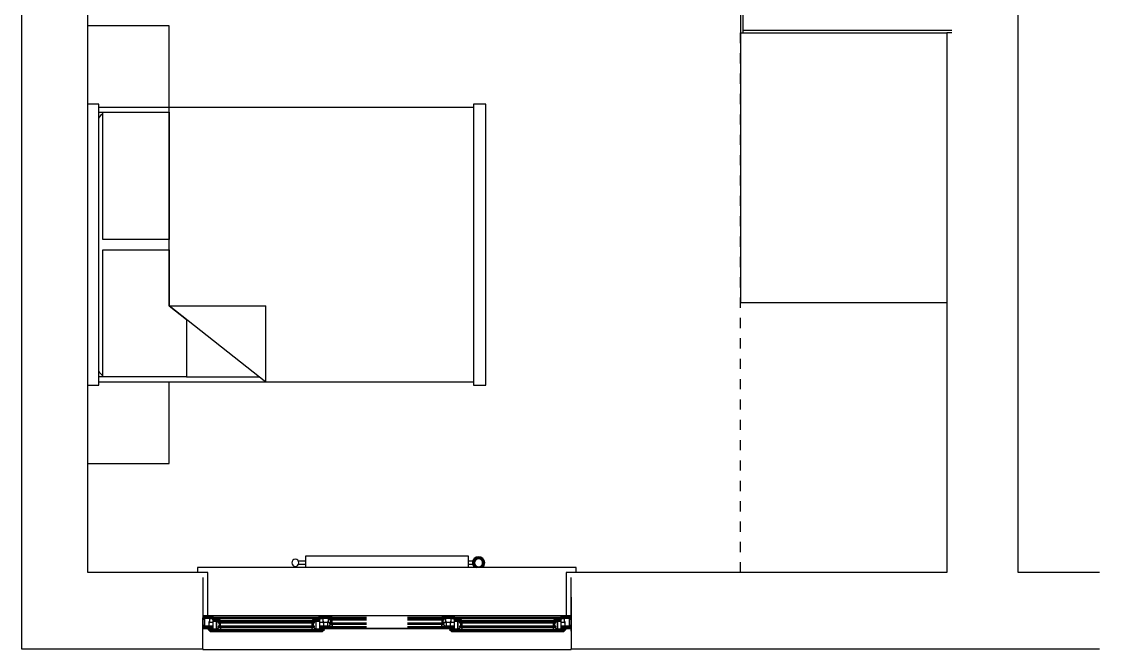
# Model space of a CAD drawing. Extents: x 16 to 12095, y 7 to 11460.
# Drawn here: x 6800 to 12095, y 57 to 3141 of the extents above; entities that cross this region are included whole.
import ezdxf

# ---------------------------------------------------------------- set-up
doc = ezdxf.new("R2010")
doc.units = 0
doc.linetypes.add('ELEVATION_SWINGS', pattern=[150, 100, -50])
doc.linetypes.add('SHORT_DASH', pattern=[100, 50, -50])
doc.layers.get('0').update_dxf_attribs({"linetype": 'CONTINUOUS'})
for name, color, linetype in [('A-DETL-2', 90, 'SHORT_DASH'), ('A-DETL-GENF', 92, 'CONTINUOUS'), ('A-FLOR', 192, 'CONTINUOUS'), ('A-GLAZ', 151, 'CONTINUOUS'), ('A-GLAZ-1', 151, 'ELEVATION_SWINGS'), ('A-WALL-1', 7, 'CONTINUOUS'), ('A-WALL-2', 7, 'CONTINUOUS'), ('A-WALL-FNSH-1', 7, 'CONTINUOUS'), ('I-FURN', 30, 'CONTINUOUS'), ('P-SANR-FIXT', 6, 'CONTINUOUS')]:
    doc.layers.add(name, color=color, linetype=linetype)

msp = doc.modelspace()

# ---------------------------------------------------------------- hatches: boundary and pattern name
at = {"layer": 'A-GLAZ'}
h = msp.add_hatch(color=256, dxfattribs=at)
h.paths.add_polyline_path([(7720.8, 154.6), (7724.2, 155.2), (7724.2, 157.9), (7725.9, 157.9), (7725.9, 159.9), (7717.3, 159.9), (7717.4, 157.9), (7720.8, 157.9), (7720.8, 155)])
h.paths.add_polyline_path([(8283.3, 154.6), (8283.3, 157.9), (8286.8, 157.9), (8286.8, 159.9), (8278.2, 159.3), (8278.2, 157.9), (8279.9, 157.9), (8279.9, 154.6)])
h = msp.add_hatch(color=256, dxfattribs=at)
h.paths.add_polyline_path([(8267.2, 206.9), (8268, 206.9), (8268, 208.9), (8266.5, 208.9), (8266.5, 210.4), (8262.8, 210.4), (8262.7, 208.9), (8259.2, 208.9), (8259.3, 206.9), (8267.1, 206.9)])
h.paths.add_polyline_path([(7737.6, 206.9), (7744.9, 206.9), (7744.9, 208.9), (7741.4, 208.9), (7741.4, 210.4), (7737.6, 210.4), (7737.6, 208.9), (7736.1, 208.5), (7736.1, 206.9), (7736.9, 206.9)])
h = msp.add_hatch(color=256, dxfattribs=at)
h.paths.add_polyline_path([(8225.2, 165.4), (8235.1, 165.4), (8235.1, 166.9), (8225.2, 166.9), (8225.2, 165.4)])
h.paths.add_polyline_path([(7769, 165.4), (7778.9, 165.4), (7778.9, 166.9), (7769, 166.9)])
h = msp.add_hatch(color=256, dxfattribs=at)
h.paths.add_polyline_path([(8225.2, 190.9), (8234.2, 190.9), (8234.2, 193.9), (8225.2, 193.9)])
h.paths.add_polyline_path([(7771.4, 190.9), (7778.9, 190.9), (7778.9, 193.9), (7769.9, 193.9), (7769.9, 190.9)])
h = msp.add_hatch(color=256, dxfattribs=at)
h.paths.add_polyline_path([(7771.4, 170.9), (7777.9, 171.4), (7777.9, 186.9), (7769.9, 186.9), (7769.9, 170.9)])
h.paths.add_polyline_path([(8234.2, 170.9), (8234.2, 186.9), (8226.2, 186.9), (8226.2, 170.9)])
h = msp.add_hatch(color=256, dxfattribs=at)
h.paths.add_polyline_path([(8322.1, 180.4), (8327.2, 180.4), (8327.2, 181.9), (8317.3, 181.9), (8317.3, 180.4), (8318, 180.4)])
h.paths.add_polyline_path([(8871.8, 180.4), (8872.5, 180.4), (8872.5, 181.9), (8862.6, 181.9), (8862.6, 180.4), (8864.1, 180.4)])
h = msp.add_hatch(color=256, dxfattribs=at)
h.paths.add_polyline_path([(8871.6, 185.9), (8871.6, 201.9), (8863.6, 201.9), (8863.6, 185.9)])
h.paths.add_polyline_path([(8322.1, 185.9), (8326.2, 185.9), (8326.2, 201.9), (8318.2, 201.9), (8318.2, 185.9)])
h = msp.add_hatch(color=256, dxfattribs=at)
h.paths.add_polyline_path([(8863.6, 205.9), (8871.3, 205.9), (8871.3, 208.9), (8869.8, 208.9), (8869.8, 210.4), (8866.1, 210.4), (8866, 208.9), (8862.6, 208.9), (8862.6, 205.9)])
h.paths.add_polyline_path([(8318.5, 205.9), (8327.2, 205.9), (8327.2, 208.9), (8323.7, 208.9), (8323.7, 210.4), (8320, 210.4), (8319.9, 208.9), (8318.5, 208.3), (8318.5, 208.3)])
h = msp.add_hatch(color=256, dxfattribs=at)
h.paths.add_polyline_path([(8909.8, 154.6), (8909.8, 157.9), (8911.6, 157.9), (8911.6, 159.9), (8903, 159.9), (8903, 157.9), (8906.4, 157.9), (8906.4, 154.6)])
h.paths.add_polyline_path([(9469, 154.6), (9469, 157.9), (9472.5, 157.9), (9472.4, 159.9), (9463.9, 159.3), (9463.9, 157.9), (9465.6, 157.9), (9465.6, 154.6)])
h = msp.add_hatch(color=256, dxfattribs=at)
h.paths.add_polyline_path([(9451.1, 206.9), (9453.6, 206.9), (9453.6, 208.9), (9452.1, 208.9), (9452.1, 210.4), (9448.4, 210.4), (9448.4, 208.9), (9444.9, 208.9), (9444.9, 206.9), (9450.9, 206.9)])
h.paths.add_polyline_path([(8927.9, 206.9), (8930.6, 206.9), (8930.5, 208.9), (8927, 208.9), (8926.6, 210.4), (8923.3, 210.4), (8923.3, 208.9), (8921.8, 208.9), (8921.8, 206.9), (8927.1, 206.9)])
h = msp.add_hatch(color=256, dxfattribs=at)
h.paths.add_polyline_path([(9410.9, 165.4), (9420.8, 165.4), (9420.8, 166.9), (9410.9, 166.9), (9410.9, 165.4)])
h.paths.add_polyline_path([(8954.6, 165.4), (8964.6, 165.4), (8964.6, 166.9), (8954.6, 166.9)])
h = msp.add_hatch(color=256, dxfattribs=at)
h.paths.add_polyline_path([(9410.9, 190.9), (9419.9, 190.9), (9419.9, 193.9), (9410.9, 193.9)])
h.paths.add_polyline_path([(8955.6, 190.9), (8964.6, 190.9), (8964.6, 193.9), (8955.6, 193.9)])
h = msp.add_hatch(color=256, dxfattribs=at)
h.paths.add_polyline_path([(9411.9, 170.9), (9419.9, 171.4), (9419.9, 186.9), (9411.9, 186.9), (9411.9, 171.4)])
h.paths.add_polyline_path([(8963.6, 170.9), (8963.6, 186.9), (8955.6, 186.9), (8955.6, 170.9)])

# ---------------------------------------------------------------- linework, layer by layer
msp.add_line((6799.9, 4374.9), (6799.9, 59.9))
at = {"layer": 'A-DETL-2'}
msp.add_line((10331.9, 434.9), (10331.9, 3085.4), dxfattribs=at)
at = {"layer": 'A-DETL-GENF'}
msp.add_line((8494.9, 161.9), (8694.9, 161.9), dxfattribs=at)
at = {"layer": 'A-FLOR'}
for p, q in [((10331.9, 3085.4), (10331.9, 1760.4)), ((10331.9, 1760.4), (11344.9, 1760.4))]:
    msp.add_line(p, q, dxfattribs=at)
at = {"layer": 'A-GLAZ'}
for p, q in [((9524.9, 459.9), (7664.9, 459.9)), ((7664.9, 459.9), (7664.9, 434.9)), ((7714.9, 434.9), (7689.9, 434.9)), ((7714.9, 221.9), (7714.9, 434.9)), ((9474.9, 434.9), (9474.9, 221.9)), ((9499.9, 434.9), (9474.9, 434.9)), ((9524.9, 434.9), (9524.9, 459.9)), ((7689.9, 409.9), (7689.9, 221.9)), ((9499.9, 221.9), (9499.9, 409.9)), ((7689.9, 312.9), (7689.9, 212.9)), ((9499.9, 312.9), (9499.9, 212.9)), ((7689.9, 221.9), (7714.9, 221.9)), ((9499.9, 221.9), (7689.9, 221.9)), ((7689.9, 219), (7697.7, 219)), ((7689.9, 214.9), (7697.7, 214.9)), ((7697.7, 213.8), (7690.2, 213.8)), ((7690.2, 213.8), (7690.2, 207.4)), ((7697.7, 219), (7697.7, 213.8)), ((7699.8, 211.6), (7699.8, 219.2)), ((7699.8, 219.2), (7727.9, 219.2)), ((7734.8, 221.9), (7714.9, 221.9)), ((7727.9, 219.2), (7727.9, 211.6)), ((7728.9, 211.6), (7728.9, 219.2)), ((7728.9, 219.2), (7734, 219.2)), ((7737.8, 215.4), (7733.7, 215.4)), ((7733.7, 215.4), (7733.7, 211.6)), ((7734, 219.2), (7737.8, 215.4)), ((7744.9, 211.7), (7734.8, 221.9)), ((7734.8, 221.9), (8269.4, 221.9)), ((7735.7, 210.4), (7735.7, 213.5)), ((7735.7, 213.5), (7740.5, 213.5)), ((7740.5, 213.5), (7741.4, 212.5)), ((7741.4, 212.5), (7741.4, 208.9)), ((8269.4, 221.9), (8259.3, 211.7)), ((8262.8, 212.5), (8263.7, 213.5)), ((8262.8, 208.9), (8262.8, 212.5)), ((8263.7, 213.5), (8268.5, 213.5)), ((8266.4, 215.4), (8270.2, 219.2)), ((8270.5, 215.4), (8266.4, 215.4)), ((8268.5, 213.5), (8268.5, 210.4)), ((8317, 221.9), (8269.4, 221.9)), ((8270.2, 219.2), (8275.3, 219.2)), ((8270.5, 211.6), (8270.5, 215.4)), ((8275.3, 219.2), (8275.3, 211.6)), ((8276.3, 211.6), (8276.3, 219.2)), ((8276.3, 219.2), (8310.2, 219.2)), ((8310.2, 219.2), (8310.2, 211.6)), ((8311.2, 211.6), (8311.2, 219.2)), ((8311.2, 219.2), (8316.3, 219.2)), ((8320.1, 215.4), (8316, 215.4)), ((8316, 215.4), (8316, 211.6)), ((8316.3, 219.2), (8320.1, 215.4)), ((8327.2, 211.7), (8317, 221.9)), ((8317, 221.9), (8494.9, 221.9)), ((8318, 210.4), (8318, 213.5)), ((8318, 213.5), (8322.8, 213.5)), ((8322.8, 213.5), (8323.7, 212.5)), ((8323.7, 212.5), (8323.7, 208.9)), ((8694.9, 221.9), (8872.7, 221.9)), ((8872.7, 221.9), (8862.6, 211.7)), ((8866.1, 212.5), (8867, 213.5)), ((8866.1, 208.9), (8866.1, 212.5)), ((8867, 213.5), (8871.8, 213.5)), ((8869.7, 215.4), (8873.5, 219.2)), ((8873.8, 215.4), (8869.7, 215.4)), ((8871.8, 213.5), (8871.8, 210.4)), ((8920.4, 221.9), (8872.7, 221.9)), ((8873.5, 219.2), (8878.6, 219.2)), ((8873.8, 211.6), (8873.8, 215.4)), ((8878.6, 219.2), (8878.6, 211.6)), ((8879.6, 211.6), (8879.6, 219.2)), ((8879.6, 219.2), (8913.5, 219.2)), ((8913.5, 219.2), (8913.5, 211.6)), ((8914.5, 211.6), (8914.5, 219.2)), ((8914.5, 219.2), (8919.6, 219.2)), ((8923.4, 215.4), (8919.3, 215.4)), ((8919.3, 215.4), (8919.3, 211.6)), ((8919.6, 219.2), (8923.4, 215.4)), ((8930.5, 211.7), (8920.4, 221.9)), ((8920.4, 221.9), (9455, 221.9)), ((8921.3, 210.4), (8921.3, 213.5)), ((8921.3, 213.5), (8926.1, 213.5)), ((8926.1, 213.5), (8927, 212.5)), ((8927, 212.5), (8927, 208.9)), ((9455, 221.9), (9444.9, 211.7)), ((9448.4, 212.5), (9449.3, 213.5)), ((9448.4, 208.9), (9448.4, 212.5)), ((9449.3, 213.5), (9454.1, 213.5)), ((9452, 215.4), (9455.8, 219.2)), ((9456.1, 215.4), (9452, 215.4)), ((9454.1, 213.5), (9454.1, 210.4)), ((9474.9, 221.9), (9455, 221.9)), ((9455.8, 219.2), (9460.9, 219.2)), ((9456.1, 211.6), (9456.1, 215.4)), ((9460.9, 219.2), (9460.9, 211.6)), ((9461.9, 211.6), (9461.9, 219.2)), ((9461.9, 219.2), (9490, 219.2)), ((9474.9, 221.9), (9499.9, 221.9)), ((9490, 219.2), (9490, 211.6)), ((9492.1, 213.8), (9492.1, 219)), ((9492.1, 219), (9499.9, 219)), ((9492.1, 214.9), (9499.9, 214.9)), ((9499.6, 213.8), (9492.1, 213.8)), ((9499.6, 207.4), (9499.6, 213.8)), ((9499.9, 146.9), (9499.9, 221.9)), ((7689.9, 205.4), (7697.7, 205.4)), ((7689.9, 176.1), (7697.7, 176.1)), ((7697.7, 162.6), (7689.9, 162.6)), ((7689.9, 159.9), (7724.9, 159.9)), ((7690.2, 207.4), (7692.3, 207.4)), ((7692.3, 174.4), (7690.2, 174.4)), ((7690.2, 174.4), (7690.2, 167.8)), ((7690.2, 167.8), (7697.7, 167.8)), ((7692.3, 207.4), (7692.3, 211.6)), ((7692.3, 211.6), (7697.7, 211.6)), ((7692.3, 210.1), (7697.8, 210.1)), ((7692.3, 170), (7692.3, 174.4)), ((7692.3, 174.1), (7697.7, 174.1)), ((7697.7, 170), (7692.3, 170)), ((7697.7, 211.6), (7697.7, 170)), ((7697.7, 167.8), (7697.7, 162.6)), ((7727.9, 211.6), (7699.8, 211.6)), ((7699.8, 171.4), (7699.8, 210.4)), ((7699.8, 210.4), (7722.9, 210.4)), ((7719.9, 171.4), (7699.8, 171.4)), ((7699.8, 162.6), (7699.8, 170.2)), ((7699.8, 170.2), (7715.4, 170.2)), ((7715.4, 162.6), (7699.8, 162.6)), ((7715.4, 170.2), (7715.4, 162.6)), ((7725.9, 159.9), (7717.3, 159.9)), ((7717.3, 159.9), (7717.3, 157.9)), ((7717.4, 163.9), (7717.4, 169.4)), ((7717.4, 169.4), (7719.4, 169.4)), ((7724.9, 163.9), (7717.4, 163.9)), ((7719.4, 169.4), (7719.4, 167.9)), ((7719.4, 167.9), (7724.4, 167.9)), ((7722.9, 192.3), (7719.9, 192.3)), ((7719.9, 192.3), (7719.9, 171.4)), ((7721.9, 170.4), (7721.9, 189.3)), ((7721.9, 189.3), (7724.9, 189.3)), ((7724.4, 170.4), (7721.9, 170.4)), ((7722.9, 210.4), (7722.9, 192.3)), ((7724.4, 167.9), (7724.4, 170.4)), ((7738.9, 170.4), (7724.4, 170.4)), ((7724.4, 167.9), (7738.9, 167.9)), ((7724.9, 189.3), (7724.9, 208.9)), ((7724.9, 208.9), (7737.6, 208.9)), ((7738.9, 189.3), (7724.9, 189.3)), ((7724.9, 159.9), (7724.9, 163.9)), ((7724.9, 163.9), (7738.9, 163.9)), ((7725.9, 157.9), (7725.9, 159.9)), ((7739, 159.9), (7725.9, 159.9)), ((7733.7, 211.6), (7728.9, 211.6)), ((7737.6, 210.4), (7735.7, 210.4)), ((7737.6, 208.9), (7736.1, 208.9)), ((7736.1, 208.9), (7736.1, 206.9)), ((7736.1, 206.9), (7744.9, 206.9)), ((7736.9, 206.9), (7736.9, 205.4)), ((7768.8, 206.9), (7736.9, 206.9)), ((7736.9, 205.4), (7738.9, 205.4)), ((7741.4, 210.4), (7737.6, 210.4)), ((7737.6, 210.4), (7737.6, 208.9)), ((7737.6, 208.9), (7737.6, 210.4)), ((7738.9, 205.4), (7738.9, 157.9)), ((7740.9, 196.6), (7740.9, 204.2)), ((7740.9, 204.2), (7761.9, 204.2)), ((7761.9, 196.6), (7740.9, 196.6)), ((7740.9, 156.4), (7740.9, 195.4)), ((7740.9, 195.4), (7756.4, 195.4)), ((7741.4, 208.9), (7741.4, 210.4)), ((7744.9, 208.9), (7741.4, 208.9)), ((7741.4, 208.9), (7744.9, 208.9)), ((7744.9, 208.9), (7744.9, 211.7)), ((8259.3, 211.7), (7744.9, 211.7)), ((7744.9, 206.9), (7744.9, 208.9)), ((8259.2, 208.9), (7744.9, 208.9)), ((8259.2, 208.9), (7744.9, 208.9)), ((7756.4, 195.4), (7756.4, 156.4)), ((7758.4, 152.9), (7758.4, 193.9)), ((7758.4, 193.9), (7778.9, 193.9)), ((7769, 165.4), (7758.4, 152.7)), ((7760.4, 152.7), (7769.7, 163.9)), ((7761.9, 204.2), (7761.9, 196.6)), ((7762.9, 196.6), (7762.9, 204.2)), ((7762.9, 204.2), (7768, 204.2)), ((7775.6, 196.6), (7762.9, 196.6)), ((8239.2, 190.9), (7764.9, 190.9)), ((7764.9, 190.9), (7764.9, 186.9)), ((7764.9, 186.9), (8239.2, 186.9)), ((8239.2, 170.9), (7764.9, 170.9)), ((7764.9, 170.9), (7764.9, 166.9)), ((7764.9, 166.9), (8239.2, 166.9)), ((7768, 204.2), (7775.6, 196.6)), ((7778.9, 196.7), (7768.8, 206.9)), ((8235.4, 206.9), (7768.8, 206.9)), ((7778.9, 166.9), (7769, 166.9)), ((7769, 166.9), (7769, 165.4)), ((7769, 165.4), (7778.9, 165.4)), ((7778.9, 165.4), (7769, 165.4)), ((7769.7, 163.9), (7777.4, 163.9)), ((7769.9, 193.9), (7769.9, 190.9)), ((7778.9, 193.9), (7769.9, 193.9)), ((7769.9, 190.9), (7778.9, 190.9)), ((7769.9, 186.9), (7769.9, 170.9)), ((7777.9, 186.9), (7769.9, 186.9)), ((7769.9, 170.9), (7777.9, 170.9)), ((7777.4, 163.9), (7777.4, 156.8)), ((7777.9, 170.9), (7777.9, 186.9)), ((7778.9, 193.9), (7778.9, 196.7)), ((8225.2, 196.7), (7778.9, 196.7)), ((7778.9, 190.9), (7778.9, 193.9)), ((8225.2, 193.9), (7778.9, 193.9)), ((7778.9, 193.9), (8225.2, 193.9)), ((7778.9, 165.4), (7778.9, 166.9)), ((7778.9, 165.4), (8225.2, 165.4)), ((7778.9, 155.3), (7778.9, 165.4)), ((8225.2, 165.4), (7778.9, 165.4)), ((8235.4, 206.9), (8225.2, 196.7)), ((8225.2, 196.7), (8225.2, 193.9)), ((8234.2, 193.9), (8225.2, 193.9)), ((8225.2, 193.9), (8225.2, 190.9)), ((8225.2, 193.9), (8245.7, 193.9)), ((8225.2, 190.9), (8234.2, 190.9)), ((8225.2, 166.9), (8225.2, 165.4)), ((8235.1, 166.9), (8225.2, 166.9)), ((8225.2, 165.4), (8235.1, 165.4)), ((8235.1, 165.4), (8225.2, 165.4)), ((8225.2, 165.4), (8225.2, 155.3)), ((8234.2, 186.9), (8226.2, 186.9)), ((8226.2, 186.9), (8226.2, 170.9)), ((8226.2, 170.9), (8234.2, 170.9)), ((8226.7, 156.8), (8226.7, 163.9)), ((8226.7, 163.9), (8234.4, 163.9)), ((8228.6, 196.6), (8236.2, 204.2)), ((8241.2, 196.6), (8228.6, 196.6)), ((8234.2, 190.9), (8234.2, 193.9)), ((8234.2, 170.9), (8234.2, 186.9)), ((8234.4, 163.9), (8243.7, 152.7)), ((8235.1, 165.4), (8235.1, 166.9)), ((8245.7, 152.7), (8235.1, 165.4)), ((8267.2, 206.9), (8235.4, 206.9)), ((8236.2, 204.2), (8241.2, 204.2)), ((8239.2, 186.9), (8239.2, 190.9)), ((8239.2, 166.9), (8239.2, 170.9)), ((8241.2, 204.2), (8241.2, 196.6)), ((8242.2, 196.6), (8242.2, 204.2)), ((8242.2, 204.2), (8263.2, 204.2)), ((8263.2, 196.6), (8242.2, 196.6)), ((8245.7, 193.9), (8245.7, 152.9)), ((8247.7, 156.4), (8247.7, 195.4)), ((8247.7, 195.4), (8263.2, 195.4)), ((8259.2, 208.9), (8259.2, 206.9)), ((8262.7, 208.9), (8259.2, 208.9)), ((8259.2, 206.9), (8268, 206.9)), ((8259.3, 211.7), (8259.3, 208.9)), ((8259.3, 208.9), (8262.8, 208.9)), ((8266.5, 210.4), (8262.7, 210.4)), ((8262.7, 210.4), (8262.7, 208.9)), ((8268.5, 211.7), (8262.8, 211.7)), ((8263.2, 204.2), (8263.2, 196.6)), ((8263.2, 195.4), (8263.2, 156.4)), ((8278.2, 159.9), (8265.1, 159.9)), ((8265.2, 157.9), (8265.2, 205.4)), ((8265.2, 205.4), (8267.2, 205.4)), ((8279.3, 189.3), (8265.2, 189.3)), ((8279.8, 170.4), (8265.2, 170.4)), ((8265.2, 167.9), (8279.8, 167.9)), ((8265.2, 163.9), (8279.3, 163.9)), ((8266.5, 208.9), (8266.5, 210.4)), ((8268.5, 210.4), (8266.5, 210.4)), ((8266.5, 210.4), (8266.5, 208.9)), ((8268, 208.9), (8266.5, 208.9)), ((8266.5, 208.9), (8279.3, 208.9)), ((8267.2, 205.4), (8267.2, 206.9)), ((8268, 206.9), (8268, 208.9)), ((8275.3, 211.7), (8270.5, 211.7)), ((8275.3, 211.6), (8270.5, 211.6)), ((8310.2, 211.7), (8276.3, 211.7)), ((8310.2, 211.6), (8276.3, 211.6)), ((8278.2, 159.9), (8278.2, 157.9)), ((8286.8, 159.9), (8278.2, 159.9)), ((8279.3, 208.9), (8279.3, 189.3)), ((8279.3, 189.3), (8282.3, 189.3)), ((8286.8, 163.9), (8279.3, 163.9)), ((8279.3, 163.9), (8279.3, 159.9)), ((8279.3, 159.9), (8307.2, 159.9)), ((8282.3, 170.4), (8279.8, 170.4)), ((8279.8, 170.4), (8279.8, 167.9)), ((8279.8, 167.9), (8284.8, 167.9)), ((8281.3, 192.3), (8281.3, 210.4)), ((8281.3, 210.4), (8305.2, 210.4)), ((8305.2, 208.9), (8281.3, 208.9)), ((8284.3, 192.3), (8281.3, 192.3)), ((8282.3, 189.3), (8282.3, 170.4)), ((8284.3, 171.4), (8284.3, 192.3)), ((8302.2, 189.3), (8284.3, 189.3)), ((8302.2, 171.4), (8284.3, 171.4)), ((8284.8, 167.9), (8284.8, 169.4)), ((8284.8, 169.4), (8286.8, 169.4)), ((8284.8, 167.9), (8286.8, 167.9)), ((8286.8, 169.4), (8286.8, 163.9)), ((8286.8, 157.9), (8286.8, 159.9)), ((8288.8, 162.6), (8288.8, 169.4)), ((8288.8, 169.4), (8297.7, 169.4)), ((8288.8, 167.9), (8297.7, 167.9)), ((8288.8, 163.9), (8297.7, 163.9)), ((8297.7, 162.6), (8288.8, 162.6)), ((8297.7, 169.4), (8297.7, 162.6)), ((8299.7, 163.9), (8299.7, 169.4)), ((8299.7, 169.4), (8301.7, 169.4)), ((8307.2, 163.9), (8299.7, 163.9)), ((8301.7, 168.4), (8300.1, 168.4)), ((8300.1, 168.4), (8300.1, 163.9)), ((8300.1, 163.9), (8307.2, 163.9)), ((8301.7, 169.4), (8301.7, 167.9)), ((8301.7, 165.9), (8301.7, 168.4)), ((8301.7, 167.9), (8306.7, 167.9)), ((8305.2, 165.9), (8301.7, 165.9)), ((8305.2, 192.3), (8302.2, 192.3)), ((8302.2, 192.3), (8302.2, 171.4)), ((8304.2, 170.6), (8304.2, 189.4)), ((8304.2, 189.4), (8307.2, 189.4)), ((8318.2, 189.3), (8304.2, 189.3)), ((8306.7, 170.6), (8304.2, 170.6)), ((8305.2, 210.4), (8305.2, 192.3)), ((8306.7, 167.7), (8305.2, 167.7)), ((8305.2, 167.7), (8305.2, 165.9)), ((8317.3, 180.4), (8306.7, 167.7)), ((8306.7, 167.9), (8306.7, 170.6)), ((8309, 170.4), (8306.7, 170.4)), ((8307.2, 189.4), (8307.2, 208.9)), ((8307.2, 208.9), (8319.9, 208.9)), ((8307.2, 163.9), (8307.2, 160.3)), ((8307.2, 159.9), (8307.2, 163.9)), ((8307.2, 160.3), (8313.2, 160.3)), ((8882.6, 159.9), (8307.2, 159.9)), ((8308.7, 167.7), (8318, 178.9)), ((8308.7, 161.8), (8308.7, 167.7)), ((8317.9, 167.7), (8308.7, 167.7)), ((8311.7, 161.8), (8308.7, 161.8)), ((8316, 211.7), (8311.2, 211.7)), ((8316, 211.6), (8311.2, 211.6)), ((8324.9, 171.8), (8311.7, 164.2)), ((8311.7, 164.2), (8311.7, 161.8)), ((8494.9, 205.9), (8313.2, 205.9)), ((8313.2, 205.9), (8313.2, 201.9)), ((8313.2, 201.9), (8494.9, 201.9)), ((8494.9, 185.9), (8313.2, 185.9)), ((8313.2, 185.9), (8313.2, 181.9)), ((8313.2, 181.9), (8494.9, 181.9)), ((8313.2, 163.3), (8325.3, 170.3)), ((8313.2, 160.3), (8313.2, 163.3)), ((8494.9, 163.3), (8313.2, 163.3)), ((8313.2, 160.3), (8876.6, 160.3)), ((8327.2, 181.9), (8317.3, 181.9)), ((8317.3, 181.9), (8317.3, 180.4)), ((8317.3, 180.4), (8327.2, 180.4)), ((8327.2, 180.4), (8317.3, 180.4)), ((8323.7, 211.7), (8318, 211.7)), ((8319.9, 210.4), (8318, 210.4)), ((8318, 178.9), (8325.7, 178.9)), ((8318.2, 201.9), (8318.2, 185.9)), ((8326.2, 201.9), (8318.2, 201.9)), ((8318.2, 185.9), (8326.2, 185.9)), ((8320, 208.9), (8318.5, 208.9)), ((8318.5, 208.9), (8318.5, 205.9)), ((8318.5, 205.9), (8327.2, 205.9)), ((8319.9, 208.9), (8319.9, 210.4)), ((8323.7, 210.4), (8320, 210.4)), ((8320, 210.4), (8320, 208.9)), ((8323.7, 208.9), (8323.7, 210.4)), ((8327.2, 208.9), (8323.7, 208.9)), ((8323.7, 208.9), (8327.2, 208.9)), ((8325.7, 171.8), (8324.9, 171.8)), ((8324.9, 171.8), (8325.7, 171.8)), ((8325.3, 170.3), (8327.2, 170.3)), ((8325.7, 178.9), (8325.7, 171.8)), ((8326.2, 185.9), (8326.2, 201.9)), ((8327.2, 208.9), (8327.2, 211.7)), ((8494.9, 211.7), (8327.2, 211.7)), ((8327.2, 205.9), (8327.2, 208.9)), ((8494.9, 208.9), (8327.2, 208.9)), ((8494.9, 208.9), (8327.2, 208.9)), ((8327.2, 180.4), (8327.2, 181.9)), ((8327.2, 180.4), (8494.9, 180.4)), ((8327.2, 170.3), (8327.2, 180.4)), ((8494.9, 180.4), (8327.2, 180.4)), ((8327.2, 170.3), (8494.9, 170.3)), ((8862.6, 211.7), (8694.9, 211.7)), ((8862.6, 208.9), (8694.9, 208.9)), ((8862.6, 208.9), (8694.9, 208.9)), ((8876.6, 205.9), (8694.9, 205.9)), ((8694.9, 201.9), (8876.6, 201.9)), ((8876.6, 185.9), (8694.9, 185.9)), ((8694.9, 181.9), (8876.6, 181.9)), ((8694.9, 180.4), (8862.6, 180.4)), ((8862.6, 180.4), (8694.9, 180.4)), ((8694.9, 170.3), (8862.6, 170.3)), ((8876.6, 163.3), (8694.9, 163.3)), ((8862.6, 211.7), (8862.6, 208.9)), ((8862.6, 208.9), (8862.6, 205.9)), ((8866, 208.9), (8862.6, 208.9)), ((8862.6, 208.9), (8866.1, 208.9)), ((8862.6, 205.9), (8871.3, 205.9)), ((8862.6, 181.9), (8862.6, 180.4)), ((8872.5, 181.9), (8862.6, 181.9)), ((8862.6, 180.4), (8872.5, 180.4)), ((8872.5, 180.4), (8862.6, 180.4)), ((8862.6, 180.4), (8862.6, 170.3)), ((8862.6, 170.3), (8864.5, 170.3)), ((8871.6, 201.9), (8863.6, 201.9)), ((8863.6, 201.9), (8863.6, 185.9)), ((8863.6, 185.9), (8871.6, 185.9)), ((8864.1, 171.8), (8864.1, 178.9)), ((8864.1, 178.9), (8871.8, 178.9)), ((8864.9, 171.8), (8864.1, 171.8)), ((8864.1, 171.8), (8864.9, 171.8)), ((8864.5, 170.3), (8876.6, 163.3)), ((8878.1, 164.2), (8864.9, 171.8)), ((8869.8, 210.4), (8866, 210.4)), ((8866, 210.4), (8866, 208.9)), ((8871.8, 211.7), (8866.1, 211.7)), ((8869.8, 208.9), (8869.8, 210.4)), ((8871.8, 210.4), (8869.8, 210.4)), ((8869.8, 210.4), (8869.8, 208.9)), ((8871.3, 208.9), (8869.8, 208.9)), ((8869.8, 208.9), (8882.6, 208.9)), ((8871.3, 205.9), (8871.3, 208.9)), ((8871.6, 185.9), (8871.6, 201.9)), ((8882.6, 189.3), (8871.6, 189.3)), ((8871.8, 178.9), (8881.1, 167.7)), ((8881.1, 167.7), (8871.9, 167.7)), ((8872.5, 180.4), (8872.5, 181.9)), ((8883.1, 167.7), (8872.5, 180.4)), ((8878.6, 211.7), (8873.8, 211.7)), ((8878.6, 211.6), (8873.8, 211.6)), ((8876.6, 201.9), (8876.6, 205.9)), ((8876.6, 181.9), (8876.6, 185.9)), ((8876.6, 163.3), (8876.6, 160.3)), ((8876.6, 160.3), (8882.6, 160.3)), ((8878.1, 161.8), (8878.1, 164.2)), ((8881.1, 161.8), (8878.1, 161.8)), ((8913.5, 211.7), (8879.6, 211.7)), ((8913.5, 211.6), (8879.6, 211.6)), ((8883.1, 170.4), (8880.8, 170.4)), ((8881.1, 167.7), (8881.1, 161.8)), ((8882.6, 208.9), (8882.6, 189.3)), ((8882.6, 189.3), (8885.6, 189.3)), ((8882.6, 160.3), (8882.6, 163.9)), ((8882.6, 163.9), (8889.7, 163.9)), ((8890.1, 163.9), (8882.6, 163.9)), ((8882.6, 163.9), (8882.6, 159.9)), ((8882.6, 159.9), (8910.5, 159.9)), ((8885.6, 170.4), (8883.1, 170.4)), ((8883.1, 170.4), (8883.1, 167.9)), ((8883.1, 167.9), (8888.1, 167.9)), ((8884.6, 167.7), (8883.1, 167.7)), ((8884.6, 192.3), (8884.6, 210.4)), ((8884.6, 210.4), (8908.5, 210.4)), ((8908.5, 208.9), (8884.6, 208.9)), ((8887.6, 192.3), (8884.6, 192.3)), ((8884.6, 165.9), (8884.6, 167.7)), ((8888.1, 165.9), (8884.6, 165.9)), ((8885.6, 189.3), (8885.6, 170.4)), ((8887.6, 171.4), (8887.6, 192.3)), ((8905.5, 189.3), (8887.6, 189.3)), ((8905.5, 171.4), (8887.6, 171.4)), ((8888.1, 167.9), (8888.1, 169.4)), ((8888.1, 169.4), (8890.1, 169.4)), ((8889.7, 168.4), (8888.1, 168.4)), ((8888.1, 168.4), (8888.1, 165.9)), ((8889.7, 163.9), (8889.7, 168.4)), ((8890.1, 169.4), (8890.1, 163.9)), ((8892.1, 162.6), (8892.1, 169.4)), ((8892.1, 169.4), (8901, 169.4)), ((8892.1, 167.9), (8901, 167.9)), ((8892.1, 163.9), (8901, 163.9)), ((8901, 162.6), (8892.1, 162.6)), ((8901, 169.4), (8901, 162.6)), ((8903, 163.9), (8903, 169.4)), ((8903, 169.4), (8905, 169.4)), ((8903, 167.9), (8905, 167.9)), ((8910.5, 163.9), (8903, 163.9)), ((8911.6, 159.9), (8903, 159.9)), ((8903, 159.9), (8903, 157.9)), ((8905, 169.4), (8905, 167.9)), ((8905, 167.9), (8910, 167.9)), ((8908.5, 192.3), (8905.5, 192.3)), ((8905.5, 192.3), (8905.5, 171.4)), ((8907.5, 170.6), (8907.5, 189.4)), ((8907.5, 189.4), (8910.5, 189.4)), ((8924.6, 189.3), (8907.5, 189.3)), ((8910, 170.6), (8907.5, 170.6)), ((8908.5, 210.4), (8908.5, 192.3)), ((8910, 167.9), (8910, 170.6)), ((8924.6, 170.4), (8910, 170.4)), ((8910, 167.9), (8924.6, 167.9)), ((8910.5, 189.4), (8910.5, 208.9)), ((8910.5, 208.9), (8923.3, 208.9)), ((8910.5, 159.9), (8910.5, 163.9)), ((8910.5, 163.9), (8924.6, 163.9)), ((8911.6, 157.9), (8911.6, 159.9)), ((8924.7, 159.9), (8911.6, 159.9)), ((8919.3, 211.7), (8914.5, 211.7)), ((8919.3, 211.6), (8914.5, 211.6)), ((8927, 211.7), (8921.3, 211.7)), ((8923.3, 210.4), (8921.3, 210.4)), ((8923.3, 208.9), (8921.8, 208.9)), ((8921.8, 208.9), (8921.8, 206.9)), ((8921.8, 206.9), (8930.6, 206.9)), ((8922.6, 206.9), (8922.6, 205.4)), ((8954.4, 206.9), (8922.6, 206.9)), ((8922.6, 205.4), (8924.6, 205.4)), ((8923.3, 208.9), (8923.3, 210.4)), ((8927.1, 210.4), (8923.3, 210.4)), ((8923.3, 210.4), (8923.3, 208.9)), ((8924.6, 205.4), (8924.6, 157.9)), ((8926.6, 196.6), (8926.6, 204.2)), ((8926.6, 204.2), (8947.6, 204.2)), ((8947.6, 196.6), (8926.6, 196.6)), ((8926.6, 156.4), (8926.6, 195.4)), ((8926.6, 195.4), (8942.1, 195.4)), ((8927, 208.9), (8930.5, 208.9)), ((8927.1, 208.9), (8927.1, 210.4)), ((8930.6, 208.9), (8927.1, 208.9)), ((8930.5, 208.9), (8930.5, 211.7)), ((9444.9, 211.7), (8930.5, 211.7)), ((9444.9, 208.9), (8930.6, 208.9)), ((8930.6, 206.9), (8930.6, 208.9)), ((9444.9, 208.9), (8930.6, 208.9)), ((8942.1, 195.4), (8942.1, 156.4)), ((8944.1, 152.9), (8944.1, 193.9)), ((8944.1, 193.9), (8964.6, 193.9)), ((8954.6, 165.4), (8944.1, 152.7)), ((8946.1, 152.7), (8955.3, 163.9)), ((8947.6, 204.2), (8947.6, 196.6)), ((8948.6, 196.6), (8948.6, 204.2)), ((8948.6, 204.2), (8953.6, 204.2)), ((8961.2, 196.6), (8948.6, 196.6)), ((9424.9, 190.9), (8950.6, 190.9)), ((8950.6, 190.9), (8950.6, 186.9)), ((8950.6, 186.9), (9424.9, 186.9)), ((9424.9, 170.9), (8950.6, 170.9)), ((8950.6, 170.9), (8950.6, 166.9)), ((8950.6, 166.9), (9424.9, 166.9)), ((8953.6, 204.2), (8961.2, 196.6)), ((8964.6, 196.7), (8954.4, 206.9)), ((9421, 206.9), (8954.4, 206.9)), ((8964.6, 166.9), (8954.6, 166.9)), ((8954.6, 166.9), (8954.6, 165.4)), ((8954.6, 165.4), (8964.6, 165.4)), ((8964.6, 165.4), (8954.6, 165.4)), ((8955.3, 163.9), (8963.1, 163.9)), ((8955.6, 193.9), (8955.6, 190.9)), ((8964.6, 193.9), (8955.6, 193.9)), ((8955.6, 190.9), (8964.6, 190.9)), ((8955.6, 186.9), (8955.6, 170.9)), ((8963.6, 186.9), (8955.6, 186.9)), ((8955.6, 170.9), (8963.6, 170.9)), ((8963.1, 163.9), (8963.1, 156.8)), ((8963.6, 170.9), (8963.6, 186.9)), ((8964.6, 193.9), (8964.6, 196.7)), ((9410.9, 196.7), (8964.6, 196.7)), ((8964.6, 190.9), (8964.6, 193.9)), ((9410.9, 193.9), (8964.6, 193.9)), ((8964.6, 193.9), (9410.9, 193.9)), ((8964.6, 165.4), (8964.6, 166.9)), ((8964.6, 165.4), (9410.9, 165.4)), ((8964.6, 155.3), (8964.6, 165.4)), ((9410.9, 165.4), (8964.6, 165.4)), ((9421, 206.9), (9410.9, 196.7)), ((9410.9, 196.7), (9410.9, 193.9)), ((9419.9, 193.9), (9410.9, 193.9)), ((9410.9, 193.9), (9410.9, 190.9)), ((9410.9, 193.9), (9431.4, 193.9)), ((9410.9, 190.9), (9419.9, 190.9)), ((9410.9, 166.9), (9410.9, 165.4)), ((9420.8, 166.9), (9410.9, 166.9)), ((9410.9, 165.4), (9420.8, 165.4)), ((9420.8, 165.4), (9410.9, 165.4)), ((9410.9, 165.4), (9410.9, 155.3)), ((9419.9, 186.9), (9411.9, 186.9)), ((9411.9, 186.9), (9411.9, 170.9)), ((9411.9, 170.9), (9419.9, 170.9)), ((9412.4, 156.8), (9412.4, 163.9)), ((9412.4, 163.9), (9420.1, 163.9)), ((9414.2, 196.6), (9421.8, 204.2)), ((9426.9, 196.6), (9414.2, 196.6)), ((9419.9, 190.9), (9419.9, 193.9)), ((9419.9, 170.9), (9419.9, 186.9)), ((9420.1, 163.9), (9429.4, 152.7)), ((9420.8, 165.4), (9420.8, 166.9)), ((9431.4, 152.7), (9420.8, 165.4)), ((9452.9, 206.9), (9421, 206.9)), ((9421.8, 204.2), (9426.9, 204.2)), ((9424.9, 186.9), (9424.9, 190.9)), ((9424.9, 166.9), (9424.9, 170.9)), ((9426.9, 204.2), (9426.9, 196.6)), ((9427.9, 196.6), (9427.9, 204.2)), ((9427.9, 204.2), (9448.9, 204.2)), ((9448.9, 196.6), (9427.9, 196.6)), ((9431.4, 193.9), (9431.4, 152.9)), ((9433.4, 156.4), (9433.4, 195.4)), ((9433.4, 195.4), (9448.9, 195.4)), ((9444.9, 211.7), (9444.9, 208.9)), ((9444.9, 208.9), (9448.4, 208.9)), ((9444.9, 208.9), (9444.9, 206.9)), ((9448.4, 208.9), (9444.9, 208.9)), ((9444.9, 206.9), (9453.6, 206.9)), ((9452.1, 210.4), (9448.4, 210.4)), ((9448.4, 210.4), (9448.4, 208.9)), ((9448.9, 204.2), (9448.9, 196.6)), ((9448.9, 195.4), (9448.9, 156.4)), ((9450.9, 157.9), (9450.9, 205.4)), ((9450.9, 205.4), (9452.9, 205.4)), ((9464.9, 189.3), (9451.1, 189.3)), ((9465.4, 170.4), (9451.1, 170.4)), ((9451.1, 167.9), (9465.4, 167.9)), ((9451.1, 163.9), (9464.9, 163.9)), ((9463.9, 159.9), (9451.1, 159.9)), ((9454.1, 210.4), (9452.1, 210.4)), ((9452.1, 210.4), (9452.1, 208.9)), ((9452.1, 208.9), (9452.1, 210.4)), ((9452.1, 208.9), (9464.9, 208.9)), ((9453.6, 208.9), (9452.1, 208.9)), ((9452.9, 205.4), (9452.9, 206.9)), ((9453.6, 206.9), (9453.6, 208.9)), ((9460.9, 211.6), (9456.1, 211.6)), ((9490, 211.6), (9461.9, 211.6)), ((9463.9, 159.9), (9463.9, 157.9)), ((9472.5, 159.9), (9463.9, 159.9)), ((9464.9, 208.9), (9464.9, 189.3)), ((9464.9, 189.3), (9467.9, 189.3)), ((9472.4, 163.9), (9464.9, 163.9)), ((9464.9, 163.9), (9464.9, 159.9)), ((9464.9, 159.9), (9499.9, 159.9)), ((9467.9, 170.4), (9465.4, 170.4)), ((9465.4, 170.4), (9465.4, 167.9)), ((9465.4, 167.9), (9470.4, 167.9)), ((9466.9, 192.3), (9466.9, 210.4)), ((9466.9, 210.4), (9490, 210.4)), ((9469.9, 192.3), (9466.9, 192.3)), ((9467.9, 189.3), (9467.9, 170.4)), ((9469.9, 171.4), (9469.9, 192.3)), ((9490, 171.4), (9469.9, 171.4)), ((9470.4, 167.9), (9470.4, 169.4)), ((9470.4, 169.4), (9472.4, 169.4)), ((9472.4, 169.4), (9472.4, 163.9)), ((9472.5, 157.9), (9472.5, 159.9)), ((9474.4, 162.6), (9474.4, 170.2)), ((9474.4, 170.2), (9490, 170.2)), ((9490, 162.6), (9474.4, 162.6)), ((9490, 210.4), (9490, 171.4)), ((9490, 170.2), (9490, 162.6)), ((9492, 210.1), (9497.5, 210.1)), ((9492.1, 170), (9492.1, 211.6)), ((9492.1, 211.6), (9497.5, 211.6)), ((9492.1, 205.4), (9499.9, 205.4)), ((9492.1, 176.1), (9499.9, 176.1)), ((9492.1, 174.1), (9497.5, 174.1)), ((9497.5, 170), (9492.1, 170)), ((9492.1, 162.6), (9492.1, 167.8)), ((9492.1, 167.8), (9499.6, 167.8)), ((9499.9, 162.6), (9492.1, 162.6)), ((9497.5, 211.6), (9497.5, 207.4)), ((9497.5, 207.4), (9499.6, 207.4)), ((9499.6, 174.4), (9497.5, 174.4)), ((9497.5, 174.4), (9497.5, 170)), ((9499.6, 167.8), (9499.6, 174.4)), ((7689.9, 59.6), (7689.9, 109.9)), ((7720.8, 157.9), (7716.9, 157.9)), ((7716.9, 157.9), (7716.9, 155)), ((7716.9, 155), (7727, 144.9)), ((7717.3, 157.9), (7720.8, 157.9)), ((7720.8, 157.9), (7720.8, 154.6)), ((7720.8, 154.6), (7720.8, 157.9)), ((7720.8, 154.6), (7724.2, 154.6)), ((7727.8, 147.6), (7720.8, 154.6)), ((7724.2, 154.6), (7724.2, 157.9)), ((7724.2, 157.9), (7725.9, 157.9)), ((7738.9, 157.9), (7724.2, 157.9)), ((7724.2, 157.9), (7724.2, 155.2)), ((7724.2, 155.2), (7732.9, 155.2)), ((7724.2, 154.6), (7733, 154.6)), ((7727, 144.9), (7758.9, 144.9)), ((7732.9, 147.6), (7727.8, 147.6)), ((7732.9, 155.2), (7732.9, 147.6)), ((7733.9, 147.6), (7733.9, 155.2)), ((7733.9, 155.2), (7749.4, 155.2)), ((7749.4, 147.6), (7733.9, 147.6)), ((7756.4, 156.4), (7740.9, 156.4)), ((7749.4, 155.2), (7749.4, 147.6)), ((7751.4, 148.9), (7751.4, 154.4)), ((7751.4, 154.4), (7753.4, 154.4)), ((7758.9, 148.9), (7751.4, 148.9)), ((7753.4, 153.4), (7751.8, 153.4)), ((7751.8, 153.4), (7751.8, 148.9)), ((7751.8, 148.9), (7758.9, 148.9)), ((7753.4, 154.4), (7753.4, 152.9)), ((7753.4, 150.9), (7753.4, 153.4)), ((7753.4, 152.9), (7758.4, 152.9)), ((7756.9, 150.9), (7753.4, 150.9)), ((7758.4, 152.7), (7756.9, 152.7)), ((7756.9, 152.7), (7756.9, 150.9)), ((7758.9, 144.9), (7758.9, 148.9)), ((7758.9, 148.9), (7758.9, 145.3)), ((7758.9, 145.3), (7764.9, 145.3)), ((7758.9, 144.9), (8245.2, 144.9)), ((7760.4, 146.8), (7760.4, 152.7)), ((7769.6, 152.7), (7760.4, 152.7)), ((7763.4, 146.8), (7760.4, 146.8)), ((7776.5, 156.8), (7763.4, 149.2)), ((7763.4, 149.2), (7763.4, 146.8)), ((7764.9, 148.3), (7776.9, 155.3)), ((7764.9, 145.3), (7764.9, 148.3)), ((8239.2, 148.3), (7764.9, 148.3)), ((7764.9, 145.3), (8239.2, 145.3)), ((7777.4, 156.8), (7776.5, 156.8)), ((7776.5, 156.8), (7777.4, 156.8)), ((7776.9, 155.3), (7778.9, 155.3)), ((7778.9, 155.3), (8225.2, 155.3)), ((8225.2, 155.3), (8227.2, 155.3)), ((8227.6, 156.8), (8226.7, 156.8)), ((8226.7, 156.8), (8227.6, 156.8)), ((8227.2, 155.3), (8239.2, 148.3)), ((8240.7, 149.2), (8227.6, 156.8)), ((8243.7, 152.7), (8234.6, 152.7)), ((8239.2, 148.3), (8239.2, 145.3)), ((8239.2, 145.3), (8245.2, 145.3)), ((8240.7, 146.8), (8240.7, 149.2)), ((8243.7, 146.8), (8240.7, 146.8)), ((8243.7, 152.7), (8243.7, 146.8)), ((8252.7, 148.9), (8245.2, 148.9)), ((8245.2, 148.9), (8245.2, 144.9)), ((8245.2, 145.3), (8245.2, 148.9)), ((8245.2, 148.9), (8252.3, 148.9)), ((8245.2, 144.9), (8277.1, 144.9)), ((8245.7, 152.9), (8250.7, 152.9)), ((8247.2, 152.7), (8245.7, 152.7)), ((8247.2, 150.9), (8247.2, 152.7)), ((8250.7, 150.9), (8247.2, 150.9)), ((8263.2, 156.4), (8247.7, 156.4)), ((8250.7, 152.9), (8250.7, 154.4)), ((8250.7, 154.4), (8252.7, 154.4)), ((8252.3, 153.4), (8250.7, 153.4)), ((8250.7, 153.4), (8250.7, 150.9)), ((8252.3, 148.9), (8252.3, 153.4)), ((8252.7, 154.4), (8252.7, 148.9)), ((8254.7, 147.6), (8254.7, 155.2)), ((8254.7, 155.2), (8270.2, 155.2)), ((8270.2, 147.6), (8254.7, 147.6)), ((8279.9, 157.9), (8265.2, 157.9)), ((8270.2, 155.2), (8270.2, 147.6)), ((8271.2, 147.6), (8271.2, 155.2)), ((8271.2, 155.2), (8279.9, 155.2)), ((8271.2, 154.6), (8279.9, 154.6)), ((8276.3, 147.6), (8271.2, 147.6)), ((8283.3, 154.6), (8276.3, 147.6)), ((8277.1, 144.9), (8287.2, 155)), ((8278.2, 157.9), (8279.9, 157.9)), ((8279.9, 157.9), (8279.9, 154.6)), ((8279.9, 155.2), (8279.9, 157.9)), ((8279.9, 154.6), (8283.3, 154.6)), ((8283.3, 154.6), (8283.3, 157.9)), ((8283.3, 157.9), (8286.8, 157.9)), ((8287.2, 157.9), (8283.3, 157.9)), ((8283.3, 157.9), (8283.3, 154.6)), ((8287.2, 155), (8287.2, 157.9)), ((8906.4, 157.9), (8902.6, 157.9)), ((8902.6, 157.9), (8902.6, 155)), ((8902.6, 155), (8912.7, 144.9)), ((8903, 157.9), (8906.4, 157.9)), ((8906.4, 157.9), (8906.4, 154.6)), ((8906.4, 154.6), (8906.4, 157.9)), ((8906.4, 154.6), (8909.8, 154.6)), ((8913.5, 147.6), (8906.4, 154.6)), ((8909.8, 154.6), (8909.8, 157.9)), ((8909.8, 157.9), (8911.6, 157.9)), ((8924.6, 157.9), (8909.8, 157.9)), ((8909.8, 157.9), (8909.8, 155.2)), ((8909.8, 155.2), (8918.6, 155.2)), ((8909.8, 154.6), (8918.6, 154.6)), ((8912.7, 144.9), (8944.6, 144.9)), ((8918.6, 147.6), (8913.5, 147.6)), ((8918.6, 155.2), (8918.6, 147.6)), ((8919.6, 147.6), (8919.6, 155.2)), ((8919.6, 155.2), (8935.1, 155.2)), ((8935.1, 147.6), (8919.6, 147.6)), ((8942.1, 156.4), (8926.6, 156.4)), ((8935.1, 155.2), (8935.1, 147.6)), ((8937.1, 148.9), (8937.1, 154.4)), ((8937.1, 154.4), (8939.1, 154.4)), ((8944.6, 148.9), (8937.1, 148.9)), ((8939.1, 153.4), (8937.5, 153.4)), ((8937.5, 153.4), (8937.5, 148.9)), ((8937.5, 148.9), (8944.6, 148.9)), ((8939.1, 154.4), (8939.1, 152.9)), ((8939.1, 150.9), (8939.1, 153.4)), ((8939.1, 152.9), (8944.1, 152.9)), ((8942.6, 150.9), (8939.1, 150.9)), ((8944.1, 152.7), (8942.6, 152.7)), ((8942.6, 152.7), (8942.6, 150.9)), ((8944.6, 144.9), (8944.6, 148.9)), ((8944.6, 148.9), (8944.6, 145.3)), ((8944.6, 145.3), (8950.6, 145.3)), ((8944.6, 144.9), (9430.9, 144.9)), ((8946.1, 146.8), (8946.1, 152.7)), ((8955.2, 152.7), (8946.1, 152.7)), ((8949.1, 146.8), (8946.1, 146.8)), ((8962.2, 156.8), (8949.1, 149.2)), ((8949.1, 149.2), (8949.1, 146.8)), ((8950.6, 148.3), (8962.6, 155.3)), ((8950.6, 145.3), (8950.6, 148.3)), ((9424.9, 148.3), (8950.6, 148.3)), ((8950.6, 145.3), (9424.9, 145.3)), ((8963.1, 156.8), (8962.2, 156.8)), ((8962.2, 156.8), (8963.1, 156.8)), ((8962.6, 155.3), (8964.6, 155.3)), ((8964.6, 155.3), (9410.9, 155.3)), ((9410.9, 155.3), (9412.9, 155.3)), ((9413.3, 156.8), (9412.4, 156.8)), ((9412.4, 156.8), (9413.3, 156.8)), ((9412.9, 155.3), (9424.9, 148.3)), ((9426.4, 149.2), (9413.3, 156.8)), ((9429.4, 152.7), (9420.2, 152.7)), ((9424.9, 148.3), (9424.9, 145.3)), ((9424.9, 145.3), (9430.9, 145.3)), ((9426.4, 146.8), (9426.4, 149.2)), ((9429.4, 146.8), (9426.4, 146.8)), ((9429.4, 152.7), (9429.4, 146.8)), ((9438.4, 148.9), (9430.9, 148.9)), ((9430.9, 148.9), (9430.9, 144.9)), ((9430.9, 145.3), (9430.9, 148.9)), ((9430.9, 148.9), (9438, 148.9)), ((9430.9, 144.9), (9462.8, 144.9)), ((9431.4, 152.9), (9436.4, 152.9)), ((9432.9, 152.7), (9431.4, 152.7)), ((9432.9, 150.9), (9432.9, 152.7)), ((9436.4, 150.9), (9432.9, 150.9)), ((9448.9, 156.4), (9433.4, 156.4)), ((9436.4, 152.9), (9436.4, 154.4)), ((9436.4, 154.4), (9438.4, 154.4)), ((9438, 153.4), (9436.4, 153.4)), ((9436.4, 153.4), (9436.4, 150.9)), ((9438, 148.9), (9438, 153.4)), ((9438.4, 154.4), (9438.4, 148.9)), ((9440.4, 147.6), (9440.4, 155.2)), ((9440.4, 155.2), (9455.9, 155.2)), ((9455.9, 147.6), (9440.4, 147.6)), ((9465.6, 157.9), (9450.9, 157.9)), ((9455.9, 155.2), (9455.9, 147.6)), ((9456.8, 154.6), (9465.6, 154.6)), ((9456.9, 147.6), (9456.9, 155.2)), ((9456.9, 155.2), (9465.6, 155.2)), ((9462, 147.6), (9456.9, 147.6)), ((9469, 154.6), (9462, 147.6)), ((9462.8, 144.9), (9472.9, 155)), ((9463.9, 157.9), (9465.6, 157.9)), ((9465.6, 157.9), (9465.6, 154.6)), ((9465.6, 155.2), (9465.6, 157.9)), ((9465.6, 154.6), (9469, 154.6)), ((9469, 154.6), (9469, 157.9)), ((9469, 157.9), (9472.5, 157.9)), ((9472.9, 157.9), (9469, 157.9)), ((9469, 157.9), (9469, 154.6)), ((9472.9, 155), (9472.9, 157.9)), ((9499.9, 109.9), (9499.9, 59.6)), ((7689.9, 59.6), (7689.9, 56.9)), ((7689.9, 56.9), (9499.9, 56.9)), ((9499.9, 56.9), (9499.9, 59.6))]:
    msp.add_line(p, q, dxfattribs=at)
at = {"layer": 'A-GLAZ-1'}
for p, q in [((8239.2, 166.4), (7764.9, 166.4)), ((7861.3, 166.4), (8225.2, 166.4)), ((8235.1, 166.4), (8239.2, 166.4)), ((8950.6, 166.4), (9424.9, 166.4)), ((8954.6, 166.4), (8950.6, 166.4)), ((9328.5, 166.4), (8964.6, 166.4))]:
    msp.add_line(p, q, dxfattribs=at)
at = {"layer": 'A-WALL-1'}
for p, q in [((10344.4, 3085.4), (10344.4, 3965.9)), ((10344.4, 3097.9), (11369.9, 3097.9)), ((11369.9, 3085.4), (11344.9, 3085.4)), ((6799.9, 59.9), (7689.9, 59.9)), ((9499.9, 59.9), (12094.6, 59.9))]:
    msp.add_line(p, q, dxfattribs=at)
at = {"layer": 'A-WALL-2'}
for p, q in [((7689.9, 209.9), (7689.9, 212.9)), ((9499.9, 212.9), (9499.9, 209.9))]:
    msp.add_line(p, q, dxfattribs=at)
at = {"layer": 'A-WALL-FNSH-1'}
for p, q in [((11694.9, 434.9), (11694.9, 8774.9)), ((10331.9, 3953.4), (10331.9, 3085.4)), ((7124.9, 434.9), (7124.9, 3603.4)), ((10331.9, 3085.4), (11344.9, 3085.4)), ((11344.9, 3085.4), (11344.9, 434.9)), ((7689.9, 434.9), (7124.9, 434.9)), ((11344.9, 434.9), (9499.9, 434.9)), ((12094.6, 434.9), (11694.9, 434.9)), ((7689.9, 109.9), (7689.9, 209.9)), ((9499.9, 209.9), (9499.9, 109.9))]:
    msp.add_line(p, q, dxfattribs=at)
at = {"layer": 'I-FURN'}
for p, q in [((7524.9, 3120.2), (7124.9, 3120.2)), ((7524.9, 2720.2), (7524.9, 3120.2)), ((7179.9, 2735.2), (7124.9, 2735.2)), ((7179.9, 1355.2), (7179.9, 2735.2)), ((7179.9, 2720.2), (7524.9, 2720.2)), ((7524.9, 2720.2), (9019.9, 2720.2)), ((7524.9, 1745.2), (7524.9, 2720.2)), ((9079.9, 2735.2), (9019.9, 2735.2)), ((9019.9, 2735.2), (9019.9, 2720.2)), ((9019.9, 2720.2), (9019.9, 1370.2)), ((9079.9, 1355.2), (9079.9, 2735.2)), ((7179.9, 2695.2), (7199.9, 2695.2)), ((7179.9, 2670.2), (7181.6, 2670.2)), ((7199.9, 2695.2), (7524.9, 2695.2)), ((7199.9, 2070.2), (7199.9, 2695.2)), ((7524.9, 2695.2), (7524.9, 2070.2)), ((7524.9, 2070.2), (7199.9, 2070.2)), ((7199.9, 2020.2), (7524.9, 2020.2)), ((7199.9, 1395.2), (7199.9, 2020.2)), ((7524.9, 2020.2), (7524.9, 1745.2)), ((7524.9, 1745.2), (7610.4, 1677.7)), ((7999.9, 1370.2), (7524.9, 1745.2)), ((7524.9, 1745.2), (7999.9, 1745.2)), ((7999.9, 1370.2), (7999.9, 1745.2)), ((7610.4, 1677.7), (7610.4, 1395.2)), ((7181.6, 1420.2), (7179.9, 1420.2)), ((7199.9, 1395.2), (7179.9, 1395.2)), ((7610.4, 1395.2), (7199.9, 1395.2)), ((7610.4, 1395.2), (7968.2, 1395.2)), ((7124.9, 1355.2), (7179.9, 1355.2)), ((7524.9, 1370.2), (7179.9, 1370.2)), ((7524.9, 970.2), (7524.9, 1370.2)), ((7999.9, 1370.2), (7524.9, 1370.2)), ((9019.9, 1370.2), (7999.9, 1370.2)), ((9019.9, 1370.2), (9019.9, 1355.2)), ((9019.9, 1355.2), (9079.9, 1355.2)), ((7124.9, 970.2), (7524.9, 970.2))]:
    msp.add_line(p, q, dxfattribs=at)
for centre, start, end in [((7224.9, 2645.2), 120, 155.1013), ((7224.9, 1445.2), 204.8987, 240)]:
    msp.add_arc(centre, 50, start, end, dxfattribs=at)
at = {"layer": 'P-SANR-FIXT'}
for p, q in [((8194.9, 489.9), (8159.3, 489.9)), ((8994.9, 514.9), (8194.9, 514.9)), ((8194.9, 514.9), (8194.9, 460.3)), ((8994.9, 459.9), (8994.9, 514.9)), ((9017.3, 489.9), (8994.9, 489.9)), ((8137.4, 468), (8137.4, 460.3)), ((8152.4, 460.3), (8152.4, 468)), ((8159.3, 474.9), (8194.9, 474.9)), ((8994.9, 474.9), (9017.3, 474.9))]:
    msp.add_line(p, q, dxfattribs=at)
for centre, radius, start, end in [((8144.9, 482.4), 17.5, 0, 180), ((8144.9, 482.4), 17.5, 180, 0), ((9044.9, 482.4), 30, 0, 180), ((9044.9, 482.4), 30, 180, 230.7743), ((9044.9, 482.4), 25, 0, 180), ((9044.9, 482.4), 25, 180, 245.379), ((9044.9, 482.4), 20, 0, 180), ((9044.9, 482.4), 20, 180, 0), ((9044.9, 482.4), 25, 294.621, 0), ((9044.9, 482.4), 30, 309.2257, 0)]:
    msp.add_arc(centre, radius, start, end, dxfattribs=at)

doc.saveas('drawing.dxf')
